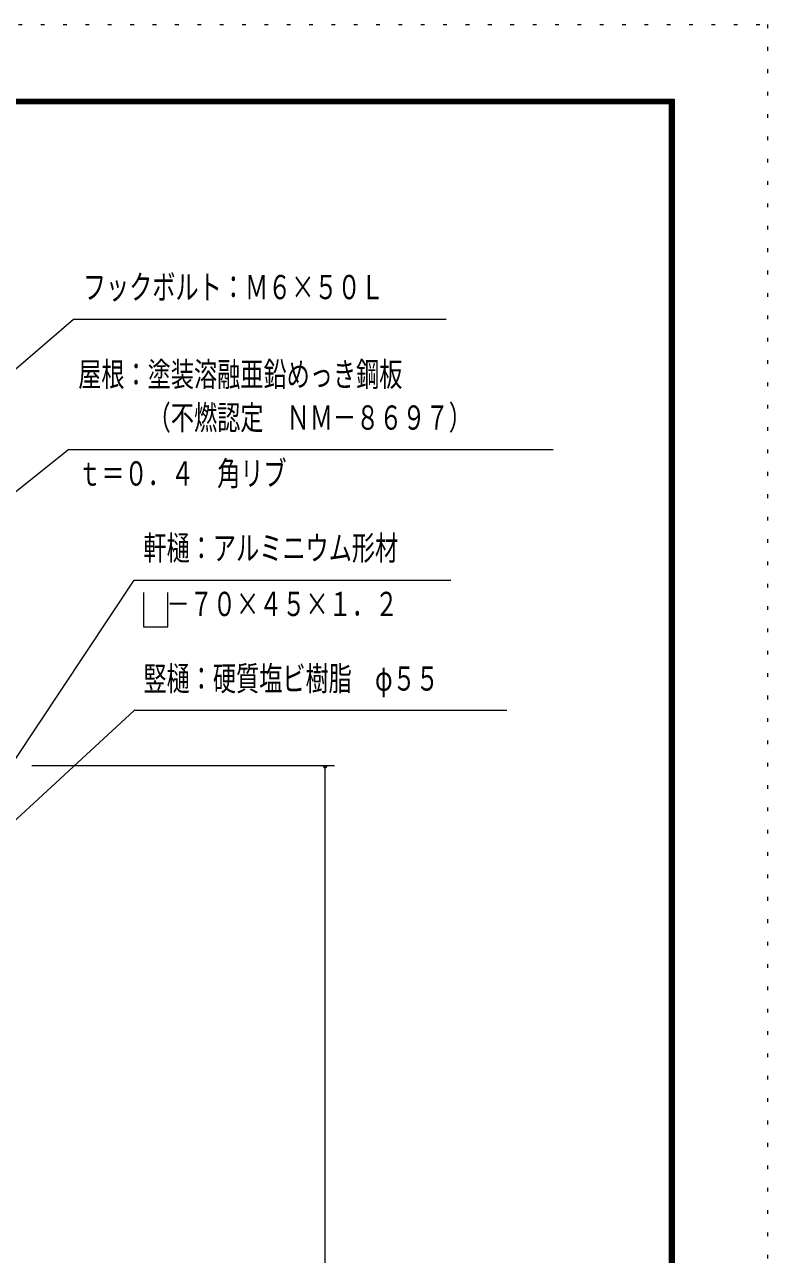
# Model space of a CAD drawing. Units: millimetres, scale not verified. Extents: x -25898 to 25908, y -10500 to 10500.
# Drawn here: x 21920 to 25908, y 3902 to 10500 of the extents above; entities that cross this region are included whole.
import ezdxf
from ezdxf.enums import TextEntityAlignment as Align

# ---------------------------------------------------------------- set-up
doc = ezdxf.new("R2010")
doc.units = ezdxf.units.MM
doc.header["$LTSCALE"] = 40
doc.linetypes.add('USER4', pattern=[3, 0.5, -2.5])
for name, color, linetype, lineweight in [('0-A_2-52DIM', 3, 'Continuous', 18), ('0-C_F-F1PAPER', 5, 'Continuous', 18), ('0-D_F-E_J_ADD', 5, 'USER4', 18)]:
    doc.layers.add(name, color=color, linetype=linetype, lineweight=lineweight)
doc.styles.add('ＭＳ ゴシック', font='')
doc.styles.get('ＭＳ ゴシック').set_extended_font_data('MS Gothic')

msp = doc.modelspace()

# ---------------------------------------------------------------- linework, layer by layer
at = {"layer": '0-A_2-52DIM'}
for p, q in [((22158.28, 8219.93), (21217.38, 7472.53)), ((22158.28, 8219.93), (24758.28, 8219.93)), ((22558.28, 7453.87), (22558.28, 7269.93)), ((23583.28, 6523.3), (21960.07, 6523.3)), ((23543.28, 6523.3), (23523.28, 6523.3)), ((23533.28, -1150.07), (23533.28, 6523.3))]:
    msp.add_line(p, q, dxfattribs=at)
for points in [[(20674.24, 7623.33), (22183.14, 8919.93), (24183.14, 8919.93)], [(21863.4, 6547.44), (22508.28, 7519.93), (24208.28, 7519.93)], [(22558.28, 7269.93), (22689.93, 7269.93), (22689.93, 7453.87)], [(24508.28, 6819.93), (22508.28, 6819.93), (21807.87, 6173.04)]]:
    msp.add_lwpolyline(points, dxfattribs=at)
msp.add_arc((23533.28, 6523.3), 10, 180, 0, dxfattribs=at)
at = {"layer": '0-C_F-F1PAPER'}
for points in [[(25407.78, -10000), (-3292.22, -10000), (-3292.22, 10100), (25407.78, 10100)], [(25405.28, -9997.5), (-3289.72, -9997.5), (-3289.72, 10097.5), (25405.28, 10097.5)], [(25402.78, -9995), (25402.78, 10095), (-3287.22, 10095), (-3287.22, -9995)], [(25400.28, -9992.5), (-3284.72, -9992.5), (-3284.72, 10092.5), (25400.28, 10092.5)], [(25397.78, -9990), (25397.78, 10090), (-3282.22, 10090), (-3282.22, -9990)], [(25395.28, -9987.5), (-3279.72, -9987.5), (-3279.72, 10087.5), (25395.28, 10087.5)], [(25392.78, -9985), (25392.78, 10085), (-3277.22, 10085), (-3277.22, -9985)], [(25390.28, -9982.5), (-3274.72, -9982.5), (-3274.72, 10082.5), (25390.28, 10082.5)], [(25387.78, -9980), (-3272.22, -9980), (-3272.22, 10080), (25387.78, 10080)], [(25385.28, -9977.5), (-3269.72, -9977.5), (-3269.72, 10077.5), (25385.28, 10077.5)], [(25382.78, -9975), (25382.78, 10075), (-3267.22, 10075), (-3267.22, -9975)]]:
    msp.add_lwpolyline(points, close=True, dxfattribs=at)
at = {"layer": '0-D_F-E_J_ADD'}
msp.add_lwpolyline([(25907.78, -10500), (-3792.22, -10500), (-3792.22, 10500), (25907.78, 10500)], close=True, dxfattribs=at)

# ---------------------------------------------------------------- texts
at = {"layer": '0-A_2-52DIM', "color": 7, "style": 'ＭＳ ゴシック', "width": 0.7}
for s, p in [('フックボルト：Ｍ６×５０Ｌ', (22233.14, 8987.7)), ('屋根：塗装溶融亜鉛めっき鋼板', (22208.28, 8519.61)), ('\u3000\u3000\u3000（不燃認定\u3000ＮＭ－８６９７）', (22208.28, 8287.7)), ('ｔ＝０．４\u3000角リブ', (22208.28, 7987.7)), ('軒樋：アルミニウム形材', (22558.28, 7587.7)), ('\u3000－７０×４５×１．２', (22558.28, 7287.69)), ('竪樋：硬質塩ビ樹脂\u3000φ５５', (22558.28, 6887.69))]:
    msp.add_text(s, height=130.2, dxfattribs=at).set_placement(p, align=Align.BOTTOM_LEFT)

doc.saveas('drawing.dxf')
